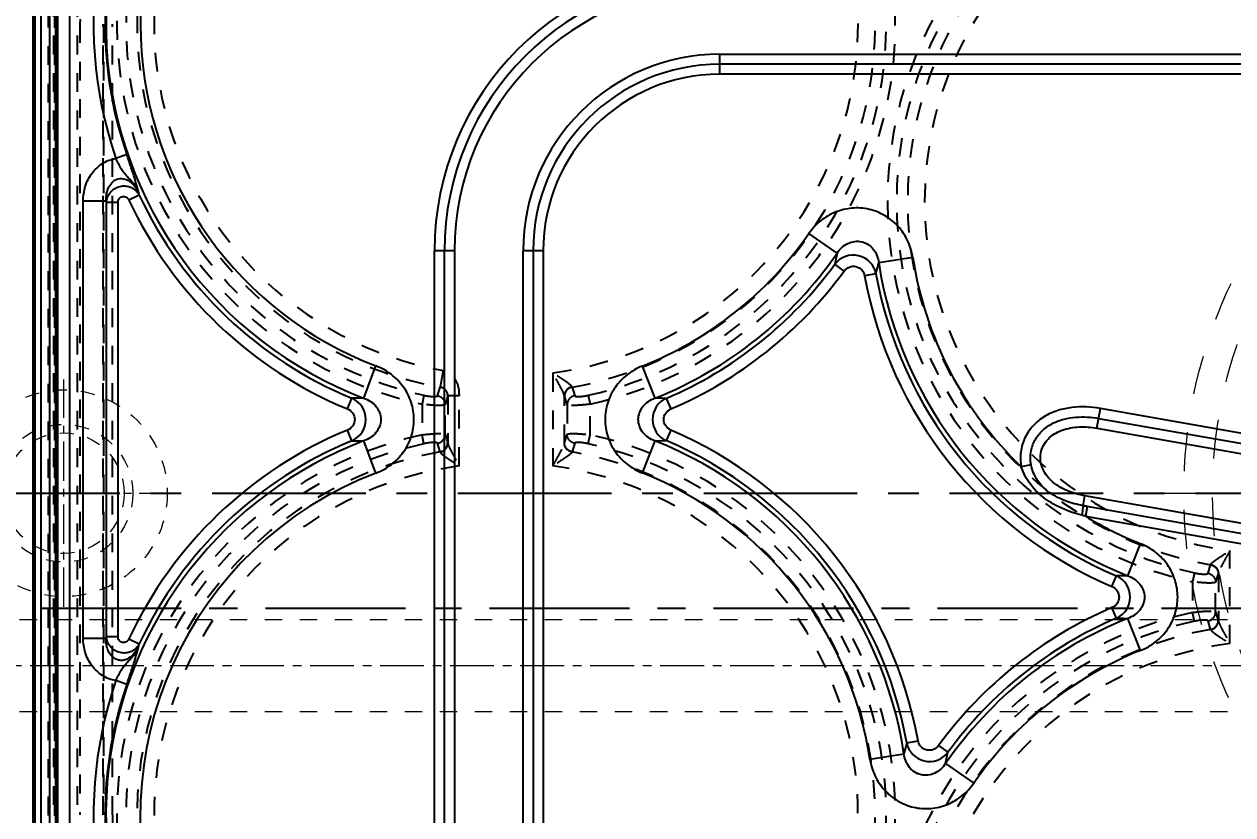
# Model space of a CAD drawing. Header units: millimetres. Extents: x 1727 to 4210, y -6182 to 759.
# Drawn here: x 2418.8 to 2524, y -1251.7 to -1182.9 of the extents above; entities that cross this region are included whole.
import ezdxf
from ezdxf.enums import TextEntityAlignment as Align

# ---------------------------------------------------------------- set-up
doc = ezdxf.new("R2010")
doc.units = ezdxf.units.MM
doc.header["$LTSCALE"] = 16.335
doc.header["$PDMODE"] = 3
doc.header["$PDSIZE"] = 0.3125
doc.linetypes.add('CENTER', pattern=[0.6, 0.375, -0.075, 0.075, -0.075])
doc.linetypes.add('HIDDEN', pattern=[0.2, 0.1, -0.1])
doc.layers.get('0').update_dxf_attribs({"linetype": 'CONTINUOUS'})
doc.layers.get('Defpoints').update_dxf_attribs({"linetype": 'CONTINUOUS'})
for name, color, linetype, lineweight in [('cool', 153, 'HIDDEN', 9), ('moldbase', 7, 'CONTINUOUS', 20), ('sp', 193, 'CONTINUOUS', 9)]:
    doc.layers.add(name, color=color, linetype=linetype, lineweight=lineweight)
doc.layers.add('DEFAULT_2', color=8, linetype='HIDDEN')
doc.styles.get("Standard").update_dxf_attribs({"font": 'txt', "width": 0.8})
doc.styles.add('TXT', font='txt.shx', dxfattribs={"bigfont": 'gbcbig.shx'})
doc.dimstyles.get("Standard").update_dxf_attribs({"dimtxt": 0.15625, "dimasz": 0.1875, "dimexe": 0.125, "dimexo": 0.0625, "dimtad": 0, "dimtih": 1, "dimtoh": 1, "dimdsep": 46, "dimtxsty": 'Standard', "dimcen": 0.09, "dimadec": 0, "dimazin": 0, "dimtp": 0.01, "dimtm": 0.01, "dimtfac": 1, "dimtofl": 0, "dimtmove": 0, "dimatfit": 3, "dimfxl": 0, "dimtolj": 1, "dimarcsym": 0})

# ---------------------------------------------------------------- blocks, each defined once
blk = doc.blocks.new('*D194')
at = {"color": 4, "lineweight": -2}
for p, q in [((2454.74, -1135.27), (2396.81, -1135.27)), ((2396.81, -1140.27), (2396.81, -1196.23)), ((2396.81, -1307.15), (2396.81, -1214.9)), ((2454.74, -1312.15), (2396.81, -1312.15))]:
    blk.add_line(p, q, dxfattribs=at)
at = {"color": 4}
for points in [[(2395.97, -1140.27), (2397.64, -1140.27), (2396.81, -1135.27)], [(2395.97, -1307.15), (2397.64, -1307.15), (2396.81, -1312.15)]]:
    blk.add_solid(points, dxfattribs=at)
at = {"layer": 'Defpoints', "color": 0}
for p in [(2454.74, -1135.27), (2396.81, -1312.15), (2454.74, -1312.15)]:
    blk.add_point(p, dxfattribs=at)
at = {"color": 6, "insert": (2396.81, -1205.57), "char_height": 5, "attachment_point": 5, "rotation": 90}
blk.add_mtext('\\A1;176.88', dxfattribs=at)
blk = doc.blocks.new('124')
at = {"layer": 'cool', "ltscale": 0.932966}
for p, q in [((10.14, -1344.71), (401.48, -1344.71)), ((10.14, -1352.71), (401.48, -1352.71))]:
    blk.add_line(p, q, dxfattribs=at)
at = {"layer": 'cool', "color": 1, "linetype": 'CENTER', "ltscale": 0.621977}
blk.add_line((-4.19, -1348.71), (415.81, -1348.71), dxfattribs=at)
blk = doc.blocks.new('125')
at = {"layer": 'moldbase', "color": 1, "linetype": 'CENTER', "ltscale": 0.55978}
for p, q in [((-934.19, -1233.61), (-934.19, -1213.81)), ((-944.09, -1223.71), (-924.29, -1223.71))]:
    blk.add_line(p, q, dxfattribs=at)
at = {"layer": 'moldbase', "color": 8, "linetype": 'HIDDEN', "ltscale": 0.746373}
for radius in [9, 6, 5.25]:
    blk.add_circle((-934.19, -1223.71), radius, dxfattribs=at)
blk = doc.blocks.new('sp_80_th', base_point=(180.03, -1065.14))
at = {"layer": 'sp', "color": 1, "linetype": 'CENTER', "ltscale": 2.643404}
for p, q in [((180.03, -1111.89), (180.03, -1018.39)), ((133.28, -1065.14), (226.78, -1065.14))]:
    blk.add_line(p, q, dxfattribs=at)
at = {"layer": 'sp', "linetype": 'HIDDEN', "ltscale": 2.073258}
for radius in [42.5, 40]:
    blk.add_circle((180.03, -1065.14), radius, dxfattribs=at)
at = {"layer": 'sp', "color": 6, "style": 'TXT'}
blk.add_text('SP%%c80', height=10, dxfattribs=at).set_placement((180.03, -1081.14), align=Align.MIDDLE)
blk = doc.blocks.new('126')
at = {"layer": 'sp'}
blk.add_blockref('sp_80_th', (2562.27, -1223.71), dxfattribs=at)

msp = doc.modelspace()

# ---------------------------------------------------------------- linework, layer by layer
at = {"color": 7, "linetype": 'Continuous'}
for p, q in [((2419.563, -1165.419), (2419.563, -1276.974)), ((2419.767, -1276.974), (2419.767, -1165.419)), ((2420.269, -1165.419), (2420.269, -1276.974)), ((2421.045, -1276.974), (2421.045, -1165.419)), ((2421.546, -1165.419), (2421.546, -1276.974)), ((2421.754, -1276.974), (2421.754, -1165.419)), ((2422.756, -1165.419), (2422.756, -1276.974)), ((2479.361, -1185.493), (2479.361, -1187.234)), ((2479.361, -1185.493), (2645.186, -1185.493)), ((2557.698, -1186.363), (2479.361, -1186.363)), ((2557.698, -1187.234), (2479.361, -1187.234)), ((2427.752, -1194.231), (2426.807, -1194.556)), ((2423.948, -1236.336), (2423.948, -1198.248)), ((2423.948, -1198.248), (2425.947, -1198.248)), ((2425.947, -1198.248), (2425.947, -1236.336)), ((2425.98, -1236.186), (2425.98, -1198.398)), ((2426.979, -1198.398), (2425.98, -1198.398)), ((2426.979, -1198.398), (2426.979, -1236.186)), ((2428.838, -1197.764), (2427.932, -1198.187)), ((2428.838, -1197.764), (2428.807, -1197.62)), ((2489.591, -1202.807), (2487.125, -1201.101)), ((2454.531, -1257.879), (2454.531, -1202.604)), ((2456.271, -1202.604), (2454.531, -1202.604)), ((2455.401, -1257.879), (2455.401, -1202.604)), ((2456.271, -1202.604), (2456.271, -1257.879)), ((2462.25, -1257.879), (2462.25, -1202.604)), ((2463.991, -1202.604), (2462.25, -1202.604)), ((2463.12, -1202.604), (2463.12, -1257.879)), ((2463.991, -1202.604), (2463.991, -1257.879)), ((2489.591, -1202.807), (2489.387, -1203.781)), ((2496.175, -1203.187), (2493.211, -1203.641)), ((2490.194, -1204.371), (2489.387, -1203.781)), ((2492.968, -1204.606), (2491.984, -1204.783)), ((2448.369, -1215.424), (2449.436, -1212.622)), ((2472.613, -1212.648), (2473.721, -1215.435)), ((2446.958, -1216.368), (2447.339, -1215.444)), ((2474.716, -1215.454), (2475.11, -1216.373)), ((2512.203, -1218.051), (2512.505, -1216.337)), ((2532.045, -1219.782), (2512.505, -1216.337)), ((2512.354, -1217.194), (2531.894, -1220.639)), ((2447.339, -1219.14), (2446.958, -1218.216)), ((2475.11, -1218.211), (2474.716, -1219.13)), ((2512.203, -1218.051), (2531.743, -1221.496)), ((2449.436, -1221.962), (2448.369, -1219.16)), ((2473.721, -1219.15), (2472.613, -1221.936)), ((2473.721, -1219.15), (2474.716, -1219.13)), ((2506.475, -1221.248), (2505.621, -1221.415)), ((2511.014, -1224.796), (2511.165, -1223.939)), ((2530.704, -1227.384), (2511.165, -1223.939)), ((2511.348, -1224.855), (2511.197, -1225.712)), ((2511.197, -1225.712), (2530.402, -1229.098)), ((2530.553, -1228.241), (2511.348, -1224.855)), ((2514.899, -1230.896), (2516.007, -1228.11)), ((2513.51, -1231.835), (2513.904, -1230.916)), ((2514.899, -1230.896), (2513.904, -1230.916)), ((2513.904, -1234.591), (2513.51, -1233.673)), ((2516.007, -1237.397), (2514.899, -1234.611)), ((2423.948, -1236.336), (2425.947, -1236.336)), ((2425.98, -1236.186), (2426.979, -1236.186)), ((2427.932, -1236.398), (2428.838, -1236.82)), ((2428.807, -1236.965), (2428.838, -1236.82)), ((2427.752, -1240.354), (2426.807, -1240.029)), ((2495.652, -1245.439), (2495.409, -1246.405)), ((2495.652, -1245.439), (2496.636, -1245.262)), ((2498.426, -1245.675), (2499.233, -1246.265)), ((2492.445, -1246.859), (2495.409, -1246.405)), ((2499.029, -1247.239), (2499.233, -1246.265)), ((2499.029, -1247.239), (2501.495, -1248.945))]:
    msp.add_line(p, q, dxfattribs=at)
at = {"color": 1, "linetype": 'CENTER', "ltscale": 2.18358}
msp.add_line((2413.767, -1223.709), (2710.78, -1223.709), dxfattribs=at)
at = {"color": 1, "linetype": 'CENTER', "ltscale": 1.990328}
msp.add_line((2342.273, -1233.709), (2782.273, -1233.709), dxfattribs=at)
at = {"color": 7, "linetype": 'Continuous'}
for centre, radius, start, end in [((2460.768, -1182.871), 35.915, 82.68167, 198.98671), ((2460.768, -1182.871), 34.916, 60.99766, 198.9835), ((2460.768, -1182.871), 34.835, 51.25547, 249.14835), ((2460.768, -1182.871), 31.836, 48.35335, 249.14831), ((2479.361, -1202.604), 24.83, 90, 180), ((2479.361, -1202.604), 23.96, 90, 180), ((2479.361, -1202.604), 23.089, 90, 180), ((2479.361, -1202.604), 17.111, 90, 180), ((2479.361, -1202.604), 16.24, 90, 180), ((2479.361, -1202.604), 15.37, 90.00025, 180), ((2499.757, -1182.682), 75.433, 191.9069, 192.0273), ((2460.768, -1182.871), 36.232, 205.00586, 247.59529), ((2460.768, -1182.871), 35.233, 205.00586, 247.59541), ((2460.768, -1182.871), 32.047, 291.69163, 325.32939), ((2460.768, -1182.871), 35.046, 291.69173, 325.3293), ((2490.995, -1204.986), 2.01, 10.89518, 143.14589), ((2527.852, -1198.332), 35.046, 188.71275, 248.30827), ((2527.852, -1198.332), 32.047, 188.71266, 226.07717), ((2460.768, -1182.871), 35.444, 293.17475, 323.84628), ((2460.768, -1182.871), 36.443, 293.17473, 323.84629), ((2527.852, -1198.332), 36.443, 190.19576, 246.82527), ((2527.852, -1198.332), 35.444, 190.19577, 246.82525), ((2446.55, -1217.292), 2.01, 293.12723, 66.87024), ((2475.53, -1217.292), 2.01, 113.87477, 246.12426), ((2460.768, -1251.713), 36.232, 112.40471, 154.99412), ((2460.768, -1251.713), 36.443, 10.19575, 66.82527), ((2460.768, -1251.713), 34.835, 110.85165, 298.46172), ((2460.768, -1251.713), 35.233, 112.40459, 154.99414), ((2460.768, -1251.713), 35.046, 8.71263, 68.30827), ((2460.768, -1251.713), 35.444, 10.19566, 66.82525), ((2460.768, -1251.713), 31.836, 110.8517, 290.40714), ((2460.768, -1251.713), 32.047, 8.71267, 68.30837), ((2494.134, -1322.458), 99.11, 79.9976, 80.19399), ((2488.433, -1310.631), 87.917, 74.99393, 75.20848), ((2527.852, -1198.332), 32.047, 238.68792, 248.30837), ((2513.09, -1232.754), 2.01, 293.87415, 66.12486), ((2527.852, -1267.175), 36.443, 113.17473, 143.8463), ((2527.852, -1267.175), 35.046, 111.69173, 145.32942), ((2527.852, -1267.175), 35.444, 113.17475, 143.8464), ((2499.745, -1251.9), 75.42, 167.97281, 168.09324), ((2527.852, -1267.175), 32.047, 111.69163, 145.32938), ((2460.768, -1251.713), 35.915, 161.01373, 276.00774), ((2460.768, -1251.713), 34.916, 161.01485, 276.00451), ((2497.625, -1245.06), 2.01, 190.8953, 323.14435)]:
    msp.add_arc(centre, radius, start, end, dxfattribs=at)
for points, knots in [([(2428.807, -1197.62), (2428.753, -1197.423), (2428.637, -1196.989), (2428.421, -1196.235), (2428.118, -1195.302), (2427.881, -1194.607), (2427.751, -1194.229)], [0, 0, 0, 0, 0.1719143, 0.3797749, 0.6621658, 1, 1, 1, 1]), ([(2423.948, -1198.248), (2423.948, -1197.826), (2424.073, -1196.978), (2424.646, -1195.826), (2425.581, -1194.935), (2426.392, -1194.625), (2426.807, -1194.556)], [0, 0, 0, 0, 0.2502434, 0.5003558, 0.750285, 1, 1, 1, 1]), ([(2428.807, -1197.62), (2428.699, -1197.341), (2428.484, -1196.942), (2428.112, -1196.476), (2427.803, -1196.158), (2427.503, -1195.829), (2427.241, -1195.448), (2427.015, -1195.017), (2426.875, -1194.713), (2426.807, -1194.556)], [0, 0, 0, 0, 0.2433234, 0.3648574, 0.4848853, 0.6041119, 0.7275313, 0.860319, 1, 1, 1, 1]), ([(2425.947, -1198.248), (2425.938, -1198.035), (2425.966, -1197.614), (2426.16, -1197.03), (2426.51, -1196.557), (2427.018, -1196.288), (2427.591, -1196.317), (2428.106, -1196.6), (2428.525, -1197.051), (2428.727, -1197.422), (2428.807, -1197.62)], [0, 0, 0, 0, 0.135132, 0.2646731, 0.3862445, 0.5001394, 0.6138054, 0.7350726, 0.8646148, 1, 1, 1, 1]), ([(2425.98, -1198.398), (2425.985, -1198.237), (2426.051, -1197.912), (2426.306, -1197.484), (2426.691, -1197.157), (2427.162, -1196.969), (2427.669, -1196.94), (2428.156, -1197.073), (2428.568, -1197.354), (2428.765, -1197.62), (2428.838, -1197.764)], [0, 0, 0, 0, 0.1227207, 0.2469934, 0.3729169, 0.5000268, 0.6270767, 0.7530399, 0.8773032, 1, 1, 1, 1]), ([(2426.979, -1198.398), (2426.979, -1198.281), (2427.047, -1198.044), (2427.354, -1197.833), (2427.721, -1197.894), (2427.883, -1198.08), (2427.932, -1198.187)], [0, 0, 0, 0, 0.255947, 0.4997887, 0.7437628, 1, 1, 1, 1]), ([(2496.175, -1203.187), (2496.099, -1202.694), (2495.807, -1201.723), (2494.974, -1200.455), (2493.802, -1199.488), (2492.392, -1198.92), (2490.876, -1198.813), (2489.399, -1199.17), (2488.096, -1199.946), (2487.408, -1200.691), (2487.125, -1201.101)], [0, 0, 0, 0, 0.1250472, 0.2500704, 0.3750489, 0.5000326, 0.625011, 0.7499781, 0.8749745, 1, 1, 1, 1]), ([(2489.591, -1202.807), (2489.818, -1202.451), (2490.308, -1201.991), (2491.114, -1201.757), (2491.733, -1201.783), (2492.301, -1202.03), (2492.923, -1202.594), (2493.162, -1203.222), (2493.211, -1203.641)], [0, 0, 0, 0, 0.2549549, 0.3787354, 0.5000052, 0.6212722, 0.7450568, 1, 1, 1, 1]), ([(2492.968, -1204.606), (2492.988, -1204.528), (2493.069, -1204.206), (2493.15, -1203.884), (2493.211, -1203.641)], [0, 0, 0, 0, 0.2447141, 1, 1, 1, 1]), ([(2490.194, -1204.371), (2490.307, -1204.215), (2490.63, -1203.961), (2491.242, -1203.915), (2491.771, -1204.224), (2491.95, -1204.593), (2491.984, -1204.783)], [0, 0, 0, 0, 0.2502707, 0.5000111, 0.7497491, 1, 1, 1, 1]), ([(2449.436, -1221.962), (2449.908, -1221.782), (2450.807, -1221.285), (2451.883, -1220.186), (2452.582, -1218.813), (2452.825, -1217.292), (2452.581, -1215.77), (2451.882, -1214.398), (2450.807, -1213.299), (2449.908, -1212.802), (2449.436, -1212.622)], [0, 0, 0, 0, 0.1250521, 0.2500782, 0.3750535, 0.5000356, 0.6250119, 0.7499767, 0.8749729, 1, 1, 1, 1]), ([(2472.613, -1212.648), (2472.149, -1212.833), (2471.27, -1213.336), (2470.22, -1214.432), (2469.541, -1215.791), (2469.305, -1217.293), (2469.541, -1218.794), (2470.221, -1220.153), (2471.27, -1221.249), (2472.15, -1221.751), (2472.613, -1221.936)], [0, 0, 0, 0, 0.1250472, 0.2500704, 0.3750489, 0.5000326, 0.625011, 0.7499781, 0.8749745, 1, 1, 1, 1]), ([(2446.958, -1216.368), (2447.139, -1216.442), (2447.466, -1216.699), (2447.653, -1217.292), (2447.466, -1217.885), (2447.139, -1218.142), (2446.958, -1218.216)], [0, 0, 0, 0, 0.2502989, 0.500024, 0.7497392, 1, 1, 1, 1]), ([(2448.369, -1215.424), (2448.281, -1215.426), (2447.938, -1215.432), (2447.595, -1215.439), (2447.339, -1215.444)], [0, 0, 0, 0, 0.2559165, 1, 1, 1, 1]), ([(2448.369, -1215.424), (2448.776, -1215.562), (2449.351, -1215.933), (2449.777, -1216.674), (2449.896, -1217.292), (2449.777, -1217.91), (2449.352, -1218.651), (2448.776, -1219.022), (2448.369, -1219.16)], [0, 0, 0, 0, 0.2554715, 0.379135, 0.4999935, 0.6208552, 0.7445158, 1, 1, 1, 1]), ([(2473.721, -1219.15), (2473.324, -1219.008), (2472.765, -1218.634), (2472.356, -1217.901), (2472.242, -1217.292), (2472.356, -1216.683), (2472.766, -1215.95), (2473.324, -1215.577), (2473.721, -1215.435)], [0, 0, 0, 0, 0.2549549, 0.3787355, 0.5000052, 0.6212722, 0.7450568, 1, 1, 1, 1]), ([(2474.716, -1215.454), (2474.635, -1215.453), (2474.304, -1215.446), (2473.972, -1215.439), (2473.721, -1215.435)], [0, 0, 0, 0, 0.2447141, 1, 1, 1, 1]), ([(2475.11, -1218.211), (2474.932, -1218.135), (2474.613, -1217.877), (2474.43, -1217.292), (2474.613, -1216.706), (2474.932, -1216.449), (2475.11, -1216.373)], [0, 0, 0, 0, 0.2502707, 0.5000111, 0.7497491, 1, 1, 1, 1]), ([(2512.505, -1216.337), (2511.69, -1216.193), (2510.422, -1216.132), (2508.779, -1216.468), (2507.608, -1216.984), (2506.602, -1217.794), (2505.868, -1218.869), (2505.512, -1220.123), (2505.539, -1220.995), (2505.621, -1221.415)], [0, 0, 0, 0, 0.2450555, 0.3690319, 0.4940993, 0.6200953, 0.7466464, 0.8733125, 1, 1, 1, 1]), ([(2506.475, -1221.248), (2506.405, -1220.887), (2506.387, -1220.134), (2506.748, -1219.072), (2507.436, -1218.199), (2508.334, -1217.588), (2509.328, -1217.228), (2510.674, -1217.015), (2511.696, -1217.078), (2512.354, -1217.194)], [0, 0, 0, 0, 0.1305629, 0.2611751, 0.3907036, 0.5177549, 0.6417886, 0.7629268, 1, 1, 1, 1]), ([(2511.165, -1223.938), (2510.657, -1223.849), (2509.667, -1223.571), (2508.339, -1222.833), (2507.378, -1221.68), (2507.171, -1220.199), (2507.872, -1218.878), (2509.169, -1218.123), (2510.67, -1217.884), (2511.695, -1217.961), (2512.203, -1218.051)], [0, 0, 0, 0, 0.1313059, 0.2597053, 0.3822451, 0.4999847, 0.6177855, 0.7403182, 0.8686968, 1, 1, 1, 1]), ([(2447.339, -1219.14), (2447.423, -1219.142), (2447.766, -1219.149), (2448.109, -1219.155), (2448.369, -1219.16)], [0, 0, 0, 0, 0.2442862, 1, 1, 1, 1]), ([(2510.879, -1225.627), (2510.594, -1225.559), (2510.034, -1225.386), (2509.216, -1225.065), (2508.426, -1224.678), (2507.683, -1224.204), (2507.006, -1223.638), (2506.228, -1222.761), (2505.8, -1221.971), (2505.621, -1221.415)], [0, 0, 0, 0, 0.124986, 0.2500503, 0.3750365, 0.500293, 0.6254681, 0.7505728, 1, 1, 1, 1]), ([(2511.014, -1224.796), (2510.489, -1224.706), (2509.466, -1224.441), (2508.066, -1223.743), (2506.961, -1222.672), (2506.569, -1221.729), (2506.475, -1221.248)], [0, 0, 0, 0, 0.2611097, 0.5151189, 0.7597429, 1, 1, 1, 1]), ([(2511.013, -1224.796), (2511.006, -1224.847), (2510.963, -1225.124), (2510.917, -1225.401), (2510.879, -1225.627)], [0, 0, 0, 0, 0.1815513, 1, 1, 1, 1]), ([(2516.007, -1237.397), (2516.47, -1237.213), (2517.35, -1236.71), (2518.399, -1235.614), (2519.079, -1234.255), (2519.315, -1232.753), (2519.079, -1231.252), (2518.399, -1229.893), (2517.35, -1228.797), (2516.47, -1228.294), (2516.007, -1228.11)], [0, 0, 0, 0, 0.1250472, 0.2500704, 0.3750489, 0.5000326, 0.625011, 0.7499781, 0.8749745, 1, 1, 1, 1]), ([(2514.899, -1230.896), (2515.296, -1231.038), (2515.854, -1231.412), (2516.264, -1232.145), (2516.378, -1232.754), (2516.264, -1233.363), (2515.854, -1234.096), (2515.296, -1234.469), (2514.899, -1234.611)], [0, 0, 0, 0, 0.2549549, 0.3787355, 0.5000052, 0.6212722, 0.7450568, 1, 1, 1, 1]), ([(2513.51, -1231.835), (2513.688, -1231.911), (2514.007, -1232.168), (2514.19, -1232.754), (2514.007, -1233.339), (2513.688, -1233.597), (2513.51, -1233.673)], [0, 0, 0, 0, 0.2502707, 0.5000111, 0.7497491, 1, 1, 1, 1]), ([(2513.904, -1234.591), (2513.985, -1234.593), (2514.316, -1234.6), (2514.648, -1234.606), (2514.899, -1234.611)], [0, 0, 0, 0, 0.2447141, 1, 1, 1, 1]), ([(2426.807, -1240.029), (2426.392, -1239.96), (2425.581, -1239.649), (2424.646, -1238.758), (2424.073, -1237.607), (2423.948, -1236.758), (2423.948, -1236.336)], [0, 0, 0, 0, 0.2497251, 0.4996316, 0.7497113, 1, 1, 1, 1]), ([(2428.807, -1236.965), (2428.735, -1237.142), (2428.553, -1237.485), (2428.169, -1237.931), (2427.738, -1238.198), (2427.338, -1238.285), (2427.025, -1238.262), (2426.732, -1238.15), (2426.407, -1237.904), (2426.126, -1237.482), (2425.961, -1236.916), (2425.938, -1236.528), (2425.947, -1236.336)], [0, 0, 0, 0, 0.1212339, 0.243921, 0.3694643, 0.4343442, 0.4999132, 0.5655542, 0.6302257, 0.7557428, 0.8785258, 1, 1, 1, 1]), ([(2428.838, -1236.82), (2428.765, -1236.964), (2428.568, -1237.231), (2428.156, -1237.511), (2427.669, -1237.644), (2427.162, -1237.615), (2426.691, -1237.427), (2426.306, -1237.101), (2426.051, -1236.672), (2425.985, -1236.347), (2425.98, -1236.186)], [0, 0, 0, 0, 0.1226995, 0.2469667, 0.3728949, 0.5000084, 0.6270549, 0.7530134, 0.8772823, 1, 1, 1, 1]), ([(2427.932, -1236.398), (2427.883, -1236.504), (2427.721, -1236.69), (2427.354, -1236.752), (2427.048, -1236.541), (2426.979, -1236.304), (2426.979, -1236.186)], [0, 0, 0, 0, 0.2559507, 0.4997711, 0.7437662, 1, 1, 1, 1]), ([(2426.807, -1240.029), (2426.874, -1239.871), (2427.014, -1239.567), (2427.241, -1239.136), (2427.503, -1238.755), (2427.803, -1238.426), (2428.112, -1238.108), (2428.484, -1237.643), (2428.699, -1237.243), (2428.807, -1236.965)], [0, 0, 0, 0, 0.1396815, 0.2724666, 0.3959146, 0.5151234, 0.6351459, 0.7566818, 1, 1, 1, 1]), ([(2427.752, -1240.354), (2427.882, -1239.976), (2428.118, -1239.281), (2428.421, -1238.349), (2428.637, -1237.595), (2428.753, -1237.161), (2428.807, -1236.965)], [0, 0, 0, 0, 0.3378559, 0.62021, 0.8280698, 1, 1, 1, 1]), ([(2498.426, -1245.675), (2498.313, -1245.831), (2497.99, -1246.085), (2497.378, -1246.131), (2496.849, -1245.822), (2496.67, -1245.452), (2496.636, -1245.262)], [0, 0, 0, 0, 0.2502772, 0.5000204, 0.7497551, 1, 1, 1, 1]), ([(2492.445, -1246.859), (2492.521, -1247.352), (2492.813, -1248.322), (2493.646, -1249.591), (2494.817, -1250.558), (2496.228, -1251.126), (2497.744, -1251.232), (2499.221, -1250.875), (2500.524, -1250.099), (2501.211, -1249.355), (2501.495, -1248.945)], [0, 0, 0, 0, 0.1250475, 0.2500705, 0.3750479, 0.5000317, 0.6250105, 0.7499789, 0.8749753, 1, 1, 1, 1]), ([(2499.029, -1247.239), (2498.801, -1247.594), (2498.312, -1248.055), (2497.506, -1248.289), (2496.887, -1248.263), (2496.319, -1248.016), (2495.697, -1247.452), (2495.458, -1246.824), (2495.409, -1246.405)], [0, 0, 0, 0, 0.2549428, 0.3787269, 0.4999935, 0.6212633, 0.745044, 1, 1, 1, 1])]:
    msp.add_open_spline(points, degree=3, knots=knots, dxfattribs=at)
at = {"layer": 'DEFAULT_2', "color": 8, "linetype": 'HIDDEN'}
for p, q in [((2420.894, -1165.185), (2420.894, -1276.974)), ((2421.395, -1276.974), (2421.395, -1165.172)), ((2421.442, -1165.219), (2421.442, -1276.974)), ((2423.447, -1276.974), (2423.447, -1165.233)), ((2423.673, -1182.871), (2423.673, -1251.713)), ((2425.678, -1251.713), (2425.678, -1182.871)), ((2425.705, -1182.871), (2425.705, -1251.713)), ((2426.507, -1251.713), (2426.507, -1182.871)), ((2464.839, -1213.243), (2464.839, -1221.341)), ((2453.62, -1215.184), (2453.449, -1215.957)), ((2454.797, -1215.217), (2455.022, -1214.481)), ((2455.693, -1215.227), (2455.456, -1215.995)), ((2455.693, -1215.227), (2455.693, -1219.366)), ((2456.697, -1215.227), (2455.693, -1215.227)), ((2456.697, -1221.341), (2456.697, -1215.227)), ((2465.843, -1219.366), (2465.843, -1215.218)), ((2466.08, -1215.995), (2465.853, -1215.26)), ((2466.515, -1214.481), (2466.74, -1215.217)), ((2467.917, -1215.184), (2468.088, -1215.957)), ((2453.449, -1215.957), (2453.449, -1218.627)), ((2455.456, -1218.589), (2455.456, -1215.995)), ((2466.08, -1215.995), (2466.08, -1218.589)), ((2468.088, -1218.627), (2468.088, -1215.957)), ((2453.62, -1219.401), (2453.449, -1218.627)), ((2455.022, -1220.103), (2454.797, -1219.367)), ((2455.456, -1218.589), (2455.683, -1219.324)), ((2465.853, -1219.324), (2466.08, -1218.589)), ((2466.74, -1219.367), (2466.515, -1220.103)), ((2467.917, -1219.401), (2468.088, -1218.627)), ((2523.781, -1236.803), (2523.781, -1228.705)), ((2521.88, -1230.678), (2522.105, -1229.943)), ((2520.703, -1230.645), (2520.532, -1231.418)), ((2522.767, -1230.722), (2522.54, -1231.457)), ((2522.777, -1230.68), (2522.777, -1234.828)), ((2520.532, -1231.418), (2520.532, -1234.089)), ((2522.54, -1234.05), (2522.54, -1231.457)), ((2520.703, -1234.862), (2520.532, -1234.089)), ((2522.54, -1234.05), (2522.767, -1234.786)), ((2522.105, -1235.565), (2521.88, -1234.829))]:
    msp.add_line(p, q, dxfattribs=at)
for centre, radius, start, end in [((2460.768, -1182.871), 37.096, 83.44524, 180), ((2460.768, -1182.871), 34.261, 77.02103, 180), ((2460.768, -1182.871), 33.886, 52.47454, 257.52546), ((2460.768, -1182.871), 33.094, 52.47454, 257.52546), ((2460.768, -1182.871), 32.128, 50.30331, 259.69669), ((2460.768, -1182.871), 30.644, 50.30086, 259.69466), ((2527.852, -1198.332), 33.886, 102.47454, 257.52546), ((2460.768, -1182.871), 30.644, 277.63481, 32.36519), ((2527.852, -1198.332), 33.094, 102.47454, 257.52546), ((2527.852, -1198.332), 32.128, 100.30331, 259.69669), ((2460.768, -1182.871), 32.128, 280.30331, 29.69669), ((2460.768, -1182.871), 33.094, 282.47454, 27.52546), ((2460.768, -1182.871), 33.886, 282.47454, 27.52546), ((2527.852, -1198.332), 30.644, 97.63481, 262.36519), ((2460.768, -1251.713), 33.886, 102.47454, 77.52546), ((2460.768, -1251.713), 33.094, 102.47454, 77.52546), ((2460.768, -1251.713), 32.128, 100.30331, 79.69669), ((2460.768, -1251.713), 30.644, 97.63481, 82.36519), ((2527.852, -1267.175), 33.886, 102.47454, 77.52546), ((2527.852, -1267.175), 33.094, 102.47454, 77.52546), ((2527.852, -1267.175), 32.128, 100.30331, 79.69669), ((2527.852, -1267.175), 30.644, 97.63481, 82.36519), ((2460.768, -1251.713), 34.261, 180, 257.02103)]:
    msp.add_arc(centre, radius, start, end, dxfattribs=at)
for points, knots in [([(2455.288, -1213.021), (2455.264, -1213.191), (2455.196, -1213.507), (2455.111, -1213.994), (2455.053, -1214.312), (2455.022, -1214.481)], [0, 0, 0, 0, 0.3472756, 0.6526771, 1, 1, 1, 1]), ([(2456.697, -1215.227), (2456.703, -1214.99), (2456.672, -1214.513), (2456.467, -1213.946), (2456.191, -1213.557), (2455.852, -1213.227), (2455.518, -1213.062), (2455.286, -1213.02)], [0, 0, 0, 0, 0.2502768, 0.500294, 0.6257107, 0.7510847, 1, 1, 1, 1]), ([(2465.843, -1215.218), (2465.837, -1215.167), (2465.796, -1215.047), (2465.711, -1214.853), (2465.595, -1214.622), (2465.409, -1214.273), (2465.155, -1213.811), (2464.946, -1213.435), (2464.839, -1213.243)], [0, 0, 0, 0, 0.0699902, 0.1688276, 0.2874049, 0.4190525, 0.7029737, 1, 1, 1, 1]), ([(2466.507, -1214.454), (2466.504, -1214.437), (2466.483, -1214.401), (2466.412, -1214.322), (2466.279, -1214.211), (2466.085, -1214.069), (2465.86, -1213.913), (2465.617, -1213.75), (2465.275, -1213.526), (2465.014, -1213.357), (2464.839, -1213.243)], [0, 0, 0, 0, 0.0242258, 0.0587857, 0.1541605, 0.2736428, 0.407521, 0.5500135, 0.6976345, 1, 1, 1, 1]), ([(2453.62, -1215.184), (2453.764, -1215.216), (2454.035, -1215.265), (2454.393, -1215.298), (2454.634, -1215.292), (2454.756, -1215.26), (2454.792, -1215.232), (2454.797, -1215.217)], [0, 0, 0, 0, 0.3688652, 0.6830565, 0.8974547, 0.9612184, 1, 1, 1, 1]), ([(2454.797, -1215.217), (2454.975, -1215.25), (2455.317, -1215.445), (2455.454, -1215.815), (2455.456, -1215.995)], [0, 0, 0, 0, 0.5016051, 1, 1, 1, 1]), ([(2455.693, -1215.227), (2455.694, -1215.124), (2455.657, -1214.925), (2455.492, -1214.689), (2455.269, -1214.542), (2455.104, -1214.496), (2455.022, -1214.481)], [0, 0, 0, 0, 0.2821982, 0.5351451, 0.76983, 1, 1, 1, 1]), ([(2466.507, -1214.454), (2466.419, -1214.47), (2466.243, -1214.536), (2465.955, -1214.76), (2465.845, -1215.041), (2465.843, -1215.218)], [0, 0, 0, 0, 0.2488594, 0.5086208, 1, 1, 1, 1]), ([(2465.853, -1215.26), (2465.852, -1215.257), (2465.848, -1215.243), (2465.845, -1215.229), (2465.843, -1215.218)], [0, 0, 0, 0, 0.213858, 1, 1, 1, 1]), ([(2466.515, -1214.481), (2466.336, -1214.514), (2465.992, -1214.709), (2465.855, -1215.08), (2465.853, -1215.26)], [0, 0, 0, 0, 0.5022495, 1, 1, 1, 1]), ([(2466.74, -1215.217), (2466.562, -1215.25), (2466.219, -1215.445), (2466.082, -1215.815), (2466.08, -1215.995)], [0, 0, 0, 0, 0.5016059, 1, 1, 1, 1]), ([(2466.507, -1214.454), (2466.508, -1214.456), (2466.51, -1214.466), (2466.512, -1214.475), (2466.515, -1214.481)], [0, 0, 0, 0, 0.2859115, 1, 1, 1, 1]), ([(2466.74, -1215.217), (2466.744, -1215.232), (2466.78, -1215.26), (2466.902, -1215.292), (2467.143, -1215.298), (2467.501, -1215.265), (2467.772, -1215.216), (2467.917, -1215.184)], [0, 0, 0, 0, 0.0387843, 0.1025564, 0.3169782, 0.6311601, 1, 1, 1, 1]), ([(2455.456, -1215.995), (2455.446, -1216.015), (2455.377, -1216.04), (2455.255, -1216.059), (2455.062, -1216.071), (2454.815, -1216.072), (2454.517, -1216.06), (2454.056, -1216.029), (2453.695, -1215.99), (2453.449, -1215.957)], [0, 0, 0, 0, 0.0324451, 0.0957472, 0.1908282, 0.3146759, 0.4632148, 0.6311984, 1, 1, 1, 1]), ([(2468.088, -1215.957), (2467.841, -1215.99), (2467.48, -1216.029), (2467.019, -1216.06), (2466.721, -1216.072), (2466.474, -1216.071), (2466.281, -1216.059), (2466.16, -1216.04), (2466.09, -1216.015), (2466.08, -1215.995)], [0, 0, 0, 0, 0.3688132, 0.5368006, 0.6853381, 0.8091811, 0.9042574, 0.9675533, 1, 1, 1, 1]), ([(2453.449, -1218.627), (2453.695, -1218.594), (2454.056, -1218.555), (2454.517, -1218.524), (2454.815, -1218.513), (2455.062, -1218.513), (2455.255, -1218.525), (2455.377, -1218.544), (2455.446, -1218.569), (2455.456, -1218.589)], [0, 0, 0, 0, 0.3688132, 0.5368006, 0.6853381, 0.8091811, 0.9042574, 0.9675533, 1, 1, 1, 1]), ([(2454.797, -1219.367), (2454.792, -1219.352), (2454.756, -1219.324), (2454.634, -1219.292), (2454.393, -1219.286), (2454.035, -1219.32), (2453.764, -1219.369), (2453.62, -1219.401)], [0, 0, 0, 0, 0.0387843, 0.1025564, 0.3169782, 0.6311601, 1, 1, 1, 1]), ([(2454.797, -1219.367), (2454.975, -1219.334), (2455.317, -1219.14), (2455.454, -1218.769), (2455.456, -1218.589)], [0, 0, 0, 0, 0.5016059, 1, 1, 1, 1]), ([(2455.022, -1220.103), (2455.2, -1220.07), (2455.544, -1219.876), (2455.681, -1219.504), (2455.683, -1219.324)], [0, 0, 0, 0, 0.5022495, 1, 1, 1, 1]), ([(2455.029, -1220.13), (2455.117, -1220.114), (2455.293, -1220.048), (2455.581, -1219.824), (2455.691, -1219.543), (2455.693, -1219.366)], [0, 0, 0, 0, 0.2488594, 0.5086208, 1, 1, 1, 1]), ([(2455.683, -1219.324), (2455.684, -1219.327), (2455.688, -1219.341), (2455.691, -1219.355), (2455.693, -1219.366)], [0, 0, 0, 0, 0.213858, 1, 1, 1, 1]), ([(2455.693, -1219.366), (2455.699, -1219.418), (2455.74, -1219.537), (2455.826, -1219.731), (2455.942, -1219.962), (2456.127, -1220.311), (2456.381, -1220.773), (2456.591, -1221.149), (2456.697, -1221.341)], [0, 0, 0, 0, 0.0699902, 0.1688276, 0.2874049, 0.4190525, 0.7029737, 1, 1, 1, 1]), ([(2464.839, -1221.341), (2464.938, -1221.156), (2465.143, -1220.797), (2465.389, -1220.349), (2465.573, -1220.003), (2465.694, -1219.765), (2465.789, -1219.557), (2465.837, -1219.425), (2465.843, -1219.366)], [0, 0, 0, 0, 0.2833958, 0.5593446, 0.690533, 0.8131582, 0.9198361, 1, 1, 1, 1]), ([(2465.843, -1219.366), (2465.844, -1219.362), (2465.847, -1219.348), (2465.85, -1219.334), (2465.853, -1219.324)], [0, 0, 0, 0, 0.2863486, 1, 1, 1, 1]), ([(2466.507, -1220.131), (2466.419, -1220.114), (2466.243, -1220.048), (2465.955, -1219.824), (2465.846, -1219.544), (2465.843, -1219.366)], [0, 0, 0, 0, 0.2488424, 0.5085982, 1, 1, 1, 1]), ([(2466.515, -1220.103), (2466.336, -1220.07), (2465.992, -1219.876), (2465.855, -1219.504), (2465.853, -1219.324)], [0, 0, 0, 0, 0.5022501, 1, 1, 1, 1]), ([(2466.08, -1218.589), (2466.09, -1218.569), (2466.16, -1218.544), (2466.281, -1218.525), (2466.474, -1218.513), (2466.721, -1218.513), (2467.019, -1218.524), (2467.48, -1218.555), (2467.841, -1218.594), (2468.088, -1218.627)], [0, 0, 0, 0, 0.0324451, 0.0957472, 0.1908282, 0.3146759, 0.4632148, 0.6311984, 1, 1, 1, 1]), ([(2466.74, -1219.367), (2466.562, -1219.334), (2466.219, -1219.14), (2466.082, -1218.769), (2466.08, -1218.589)], [0, 0, 0, 0, 0.5016051, 1, 1, 1, 1]), ([(2467.917, -1219.401), (2467.772, -1219.369), (2467.501, -1219.32), (2467.143, -1219.286), (2466.902, -1219.292), (2466.78, -1219.324), (2466.744, -1219.352), (2466.74, -1219.367)], [0, 0, 0, 0, 0.3688652, 0.6830565, 0.8974547, 0.9612184, 1, 1, 1, 1]), ([(2455.029, -1220.13), (2455.029, -1220.128), (2455.027, -1220.119), (2455.024, -1220.109), (2455.022, -1220.103)], [0, 0, 0, 0, 0.2859115, 1, 1, 1, 1]), ([(2455.029, -1220.13), (2455.033, -1220.147), (2455.054, -1220.183), (2455.124, -1220.262), (2455.258, -1220.373), (2455.451, -1220.516), (2455.676, -1220.671), (2455.919, -1220.834), (2456.261, -1221.058), (2456.522, -1221.227), (2456.697, -1221.341)], [0, 0, 0, 0, 0.0242258, 0.0587857, 0.1541605, 0.2736428, 0.407521, 0.5500135, 0.6976345, 1, 1, 1, 1]), ([(2466.507, -1220.13), (2466.502, -1220.147), (2466.48, -1220.182), (2466.411, -1220.263), (2466.278, -1220.374), (2466.084, -1220.516), (2465.775, -1220.73), (2465.355, -1221.003), (2465.016, -1221.231), (2464.839, -1221.341)], [0, 0, 0, 0, 0.0246222, 0.0592141, 0.154309, 0.2743107, 0.4082347, 0.6981473, 1, 1, 1, 1]), ([(2466.515, -1220.103), (2466.512, -1220.109), (2466.51, -1220.119), (2466.508, -1220.128), (2466.507, -1220.13)], [0, 0, 0, 0, 0.7140833, 1, 1, 1, 1]), ([(2522.113, -1229.915), (2522.118, -1229.899), (2522.14, -1229.864), (2522.209, -1229.783), (2522.342, -1229.671), (2522.536, -1229.529), (2522.845, -1229.315), (2523.265, -1229.043), (2523.604, -1228.815), (2523.781, -1228.705)], [0, 0, 0, 0, 0.0246222, 0.0592141, 0.154309, 0.2743107, 0.4082347, 0.6981473, 1, 1, 1, 1]), ([(2523.781, -1228.705), (2523.682, -1228.889), (2523.477, -1229.249), (2523.231, -1229.697), (2523.047, -1230.043), (2522.926, -1230.281), (2522.831, -1230.489), (2522.783, -1230.621), (2522.777, -1230.68)], [0, 0, 0, 0, 0.2833958, 0.5593446, 0.690533, 0.8131582, 0.9198361, 1, 1, 1, 1]), ([(2522.105, -1229.943), (2522.108, -1229.936), (2522.11, -1229.927), (2522.112, -1229.918), (2522.113, -1229.915)], [0, 0, 0, 0, 0.7140833, 1, 1, 1, 1]), ([(2522.105, -1229.943), (2522.284, -1229.976), (2522.628, -1230.17), (2522.765, -1230.542), (2522.767, -1230.722)], [0, 0, 0, 0, 0.5022501, 1, 1, 1, 1]), ([(2522.113, -1229.915), (2522.201, -1229.931), (2522.377, -1229.997), (2522.665, -1230.222), (2522.774, -1230.502), (2522.777, -1230.679)], [0, 0, 0, 0, 0.2488424, 0.5085982, 1, 1, 1, 1]), ([(2520.703, -1230.645), (2520.848, -1230.677), (2521.119, -1230.726), (2521.477, -1230.76), (2521.718, -1230.754), (2521.84, -1230.722), (2521.876, -1230.693), (2521.88, -1230.678)], [0, 0, 0, 0, 0.368865, 0.6830564, 0.8974548, 0.9612184, 1, 1, 1, 1]), ([(2521.88, -1230.678), (2522.058, -1230.712), (2522.401, -1230.906), (2522.538, -1231.277), (2522.539, -1231.457)], [0, 0, 0, 0, 0.5016051, 1, 1, 1, 1]), ([(2522.777, -1230.68), (2522.776, -1230.684), (2522.773, -1230.698), (2522.77, -1230.712), (2522.767, -1230.722)], [0, 0, 0, 0, 0.2863486, 1, 1, 1, 1]), ([(2522.54, -1231.457), (2522.53, -1231.477), (2522.46, -1231.501), (2522.339, -1231.521), (2522.146, -1231.532), (2521.899, -1231.533), (2521.601, -1231.522), (2521.14, -1231.49), (2520.779, -1231.452), (2520.532, -1231.418)], [0, 0, 0, 0, 0.0324451, 0.0957472, 0.1908281, 0.3146758, 0.4632147, 0.6311983, 1, 1, 1, 1]), ([(2520.532, -1234.089), (2520.779, -1234.055), (2521.14, -1234.017), (2521.601, -1233.985), (2521.899, -1233.974), (2522.146, -1233.975), (2522.339, -1233.987), (2522.46, -1234.006), (2522.53, -1234.031), (2522.54, -1234.05)], [0, 0, 0, 0, 0.3688132, 0.5368006, 0.6853381, 0.8091811, 0.9042574, 0.9675533, 1, 1, 1, 1]), ([(2521.88, -1234.829), (2522.058, -1234.795), (2522.401, -1234.601), (2522.538, -1234.23), (2522.539, -1234.05)], [0, 0, 0, 0, 0.5016059, 1, 1, 1, 1]), ([(2521.88, -1234.829), (2521.876, -1234.814), (2521.84, -1234.785), (2521.718, -1234.754), (2521.476, -1234.747), (2521.119, -1234.781), (2520.848, -1234.83), (2520.703, -1234.862)], [0, 0, 0, 0, 0.0387843, 0.1025564, 0.3169782, 0.6311601, 1, 1, 1, 1]), ([(2522.105, -1235.565), (2522.284, -1235.531), (2522.628, -1235.337), (2522.765, -1234.966), (2522.767, -1234.786)], [0, 0, 0, 0, 0.5022495, 1, 1, 1, 1]), ([(2522.113, -1235.592), (2522.201, -1235.576), (2522.377, -1235.51), (2522.665, -1235.285), (2522.774, -1235.005), (2522.777, -1234.828)], [0, 0, 0, 0, 0.2488594, 0.5086208, 1, 1, 1, 1]), ([(2522.767, -1234.786), (2522.768, -1234.789), (2522.772, -1234.802), (2522.775, -1234.817), (2522.777, -1234.828)], [0, 0, 0, 0, 0.213858, 1, 1, 1, 1]), ([(2522.777, -1234.828), (2522.783, -1234.879), (2522.824, -1234.999), (2522.909, -1235.193), (2523.025, -1235.424), (2523.211, -1235.773), (2523.465, -1236.235), (2523.674, -1236.61), (2523.781, -1236.803)], [0, 0, 0, 0, 0.0699902, 0.1688276, 0.2874049, 0.4190525, 0.7029737, 1, 1, 1, 1]), ([(2522.113, -1235.592), (2522.112, -1235.589), (2522.11, -1235.58), (2522.108, -1235.571), (2522.105, -1235.565)], [0, 0, 0, 0, 0.2859115, 1, 1, 1, 1]), ([(2522.113, -1235.592), (2522.116, -1235.608), (2522.137, -1235.645), (2522.208, -1235.724), (2522.341, -1235.834), (2522.535, -1235.977), (2522.76, -1236.133), (2523.003, -1236.295), (2523.345, -1236.52), (2523.606, -1236.689), (2523.781, -1236.803)], [0, 0, 0, 0, 0.0242258, 0.0587857, 0.1541605, 0.2736428, 0.407521, 0.5500135, 0.6976345, 1, 1, 1, 1])]:
    msp.add_open_spline(points, degree=3, knots=knots, dxfattribs=at)

# ---------------------------------------------------------------- block references
for name, p in [('125', (3356.462, 0)), ('126', (0, 0)), ('124', (2356.462, 110))]:
    msp.add_blockref(name, p)

# ---------------------------------------------------------------- dimensions: what is measured, and where the dimension line sits
dim = msp.add_linear_dim(base=(2396.807, -1312.149), p1=(2454.738, -1135.269), p2=(2454.738, -1312.149), angle=90, dimstyle='Standard', override={"dimtxt": 5, "dimasz": 5, "dimexe": 0, "dimexo": 0, "dimgap": 0, "dimtih": 0, "dimtoh": 0, "dimzin": 0, "dimcen": 0, "dimclrd": 4, "dimclre": 4, "dimclrt": 6, "dimadec": 2, "dimtp": 0, "dimtm": 0, "dimtzin": 0})
dim.commit()
dim.dimension.update_dxf_attribs({"geometry": '*D194', "text_midpoint": (2396.807, -1205.567), "dimtype": 160})

doc.saveas('drawing.dxf')
